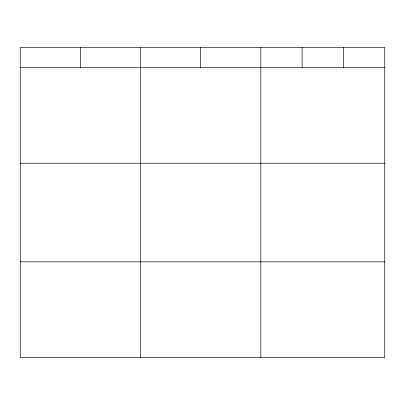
<?xml version="1.0" encoding="UTF-8"?>
<svg xmlns="http://www.w3.org/2000/svg" width="405" height="405" viewBox="0 0 405 405"><rect width="100%" height="100%" fill="white"/><g stroke="black" fill="none" stroke-linecap="round" stroke-linejoin="round"><path stroke-width="0.61" d="M384.75 163.22L384.75 47.41L20.25 47.41L20.25 357.59L384.75 357.59L384.75 163.22L20.25 163.22M20.25 67.483L384.75 67.483M20.25 261.853L384.75 261.853M343.44 47.41L343.44 67.483M302.13 47.41L302.13 67.483M260.82 47.41L260.82 357.59M200.677 47.41L200.677 67.483M140.535 47.41L140.535 357.59M80.392 47.41L80.392 67.483"/></g></svg>
